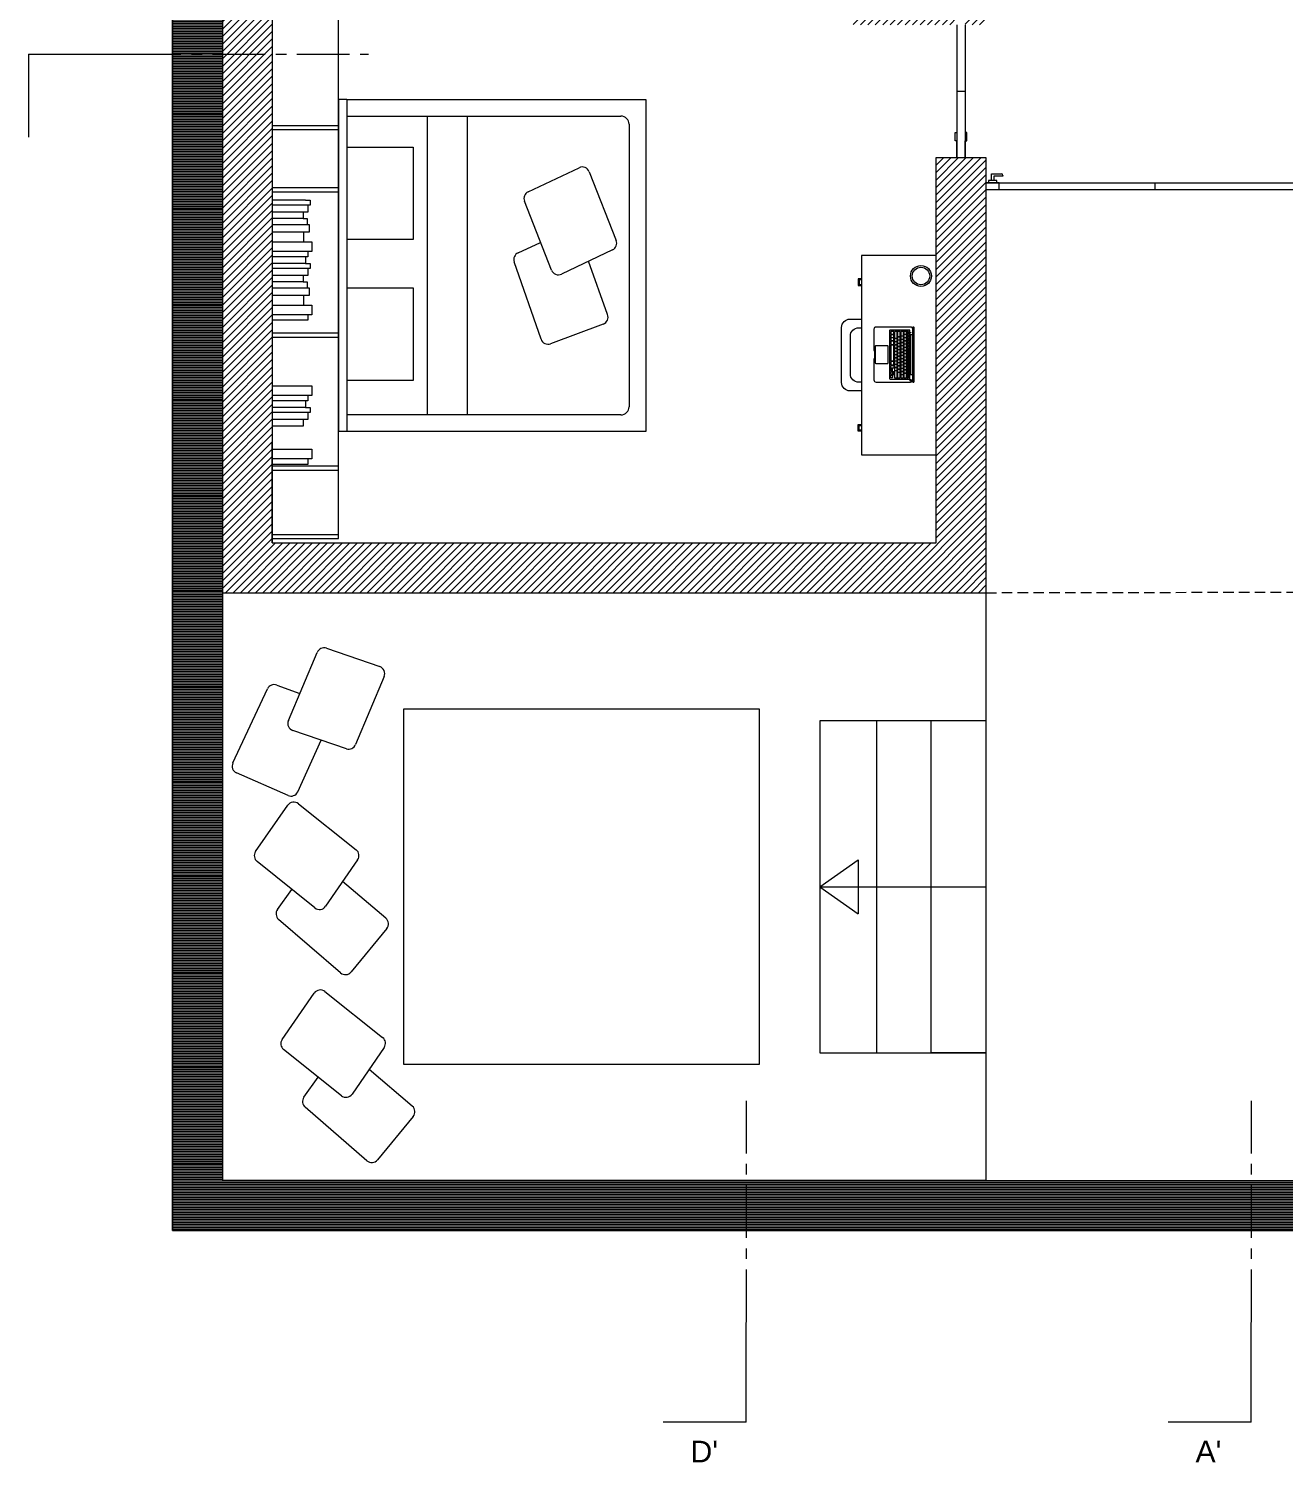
# Model space of a CAD drawing. Header units: millimetres. Extents: x 935 to 13922, y 3203 to 7816.
# Drawn here: x 3458 to 4214, y 5602 to 6465 of the extents above; entities that cross this region are included whole.
import ezdxf

# ---------------------------------------------------------------- set-up
doc = ezdxf.new("R2010")
doc.units = ezdxf.units.MM
doc.linetypes.add('CENTRO', pattern=[50.8, 31.75, -6.35, 6.35, -6.35])
doc.linetypes.add('TRATTEGGIATA2', pattern=[9.525, 6.35, -3.175])
doc.layers.get('0').update_dxf_attribs({"lineweight": 20})
for name, color, linetype, lineweight in [('ALBERO', 94, 'Continuous', 5), ('campiture', 253, 'Continuous', 0), ('finestre', 141, 'Continuous', 13), ('interni', 210, 'Continuous', 13), ('porte', 230, 'Continuous', 13), ('quote', 181, 'Continuous', 0), ('sezioni', 50, 'Continuous', 5), ('vasche', 175, 'Continuous', 13)]:
    doc.layers.add(name, color=color, linetype=linetype, lineweight=lineweight)
doc.layers.add('VEGETAZIONE', color=7, linetype='Continuous', lineweight=5, true_color=0x387000)
doc.styles.get("Standard").update_dxf_attribs({"font": 'arial.ttf', "height": 12})

msp = doc.modelspace()

# ---------------------------------------------------------------- hatches: boundary and pattern name
at = {"layer": 'campiture'}
h = msp.add_hatch(dxfattribs=at)
h.set_pattern_fill('_USER', color=256, pattern_type=0)
h.set_pattern_definition([(0, (0, 0), (0, 1), [])])
h.paths.add_polyline_path([(3574.44, 7025.95), (3574.38, 7026.02), (3574.44, 7026.15), (3574.44, 7313.95), (4274.02, 7313.95), (4274.02, 7343.95), (3544.44, 7343.95), (3544.44, 5741.18), (4984.44, 5741.18), (4984.44, 7343.95), (4404.44, 7343.95), (4404.44, 7313.95), (4954.44, 7313.95), (4954.44, 5771.18), (3574.44, 5771.18)])
h = msp.add_hatch(dxfattribs=at)
h.set_pattern_fill('ANSI31', color=256)
h.set_pattern_definition([(45, (435.8615, -1191.1522), (-2.245064, 2.245064), [])])
h.paths.add_polyline_path([(4034.29, 7018.9), (4034.29, 7036.04), (3724.44, 7036.04), (3724.44, 7006.04), (3728.44, 7006.04), (4004.44, 7006.04), (4004.44, 6842.62), (4004.44, 6836.04), (4034.44, 6836.04), (4034.44, 6863.94), (4096.18, 6863.94), (4096.18, 6893.94), (4034.29, 6893.94)])
h.paths.add_polyline_path([(4274.02, 7036.04), (4244.02, 7036.04), (4244.02, 7007.2), (4274.02, 7007.2)], flags=17)
h.paths.add_polyline_path([(4494.39, 6893.94), (4433.91, 6893.94), (4433.91, 6923.94), (4433.91, 7043.94), (4520.27, 7043.94), (4520.27, 7073.94), (4404.44, 7073.94), (4404.44, 6893.94), (4186.18, 6893.94), (4186.18, 6863.94), (4404.44, 6863.94), (4494.39, 6863.94)])
h.paths.add_polyline_path([(4664.44, 7073.94), (4585.27, 7073.94), (4585.27, 7043.94), (4633.91, 7043.94), (4633.91, 6893.94), (4573.91, 6893.94), (4564.39, 6893.94), (4564.39, 6881.44), (4639.39, 6881.44), (4639.39, 6876.44), (4564.39, 6876.44), (4564.39, 6863.94), (4634.44, 6863.94), (4634.44, 6736.67), (4664.44, 6736.67), (4664.44, 6893.94)])
h.paths.add_polyline_path([(4664.44, 6596.67), (4634.44, 6596.67), (4634.44, 6469.41), (4634.44, 6467.18), (4646.94, 6467.18), (4646.94, 6552.18), (4651.94, 6552.18), (4651.94, 6467.18), (4664.44, 6467.18)])
h.paths.add_polyline_path([(4954.44, 6510.62), (4924.44, 6510.62), (4924.44, 6156.26), (4664.44, 6156.26), (4664.44, 6256.26), (4664.44, 6387.18), (4634.44, 6387.18), (4634.44, 6126.26), (4854.44, 6126.26), (4954.44, 6126.26)])
h.paths.add_polyline_path([(4034.44, 6387.18), (4004.44, 6387.18), (4004.44, 6185.94), (4004.44, 6155.18), (3604.44, 6155.18), (3604.44, 6509.18), (3574.44, 6509.18), (3574.44, 6125.18), (4034.44, 6125.18), (4034.44, 6185.94)])
h.paths.add_polyline_path([(3882.37, 6509.18), (3862.37, 6509.18), (3862.37, 6489.18), (3882.37, 6489.18)])
h.paths.add_polyline_path([(4016.94, 6552.18), (4021.94, 6552.18), (4021.94, 6467.18), (4034.44, 6467.18), (4034.44, 6756.04), (4021.79, 6756.04), (4021.79, 6671.04), (4016.79, 6671.04), (4016.79, 6756.04), (4004.44, 6756.04), (3954.44, 6756.04), (3954.44, 6726.04), (4004.44, 6726.04), (4004.44, 6509.18), (3954.44, 6509.18), (3954.44, 6467.18), (4016.94, 6467.18)])
h.paths.add_polyline_path([(3788.97, 6743.47), (3874.41, 6743.47), (3874.44, 6756.04), (3724.44, 6756.04), (3724.44, 6726.04), (3874.37, 6726.04), (3874.4, 6738.47), (3788.97, 6738.47)])

# ---------------------------------------------------------------- linework, layer by layer
for p, q in [((3544.44, 5741.18), (3544.44, 7343.95)), ((3574.44, 7313.95), (3574.44, 5771.18)), ((3574.44, 6509.18), (3574.44, 6125.18)), ((3574.44, 6509.18), (3574.44, 6125.18)), ((3604.44, 6509.18), (3604.44, 6155.18)), ((4004.44, 6387.18), (4034.44, 6387.18)), ((4042.44, 6371.94), (4034.44, 6371.94)), ((4042.44, 6367.94), (4042.44, 6371.94)), ((4034.44, 6367.94), (4042.44, 6367.94)), ((3604.44, 6155.18), (3604.44, 6163.18)), ((3604.44, 6155.18), (4004.44, 6155.18)), ((3574.44, 6125.18), (4034.44, 6125.18)), ((3574.44, 6125.18), (4034.44, 6125.18)), ((3574.44, 5771.18), (4954.44, 5771.18)), ((4984.44, 5741.18), (3544.44, 5741.18))]:
    msp.add_line(p, q)
for points in [[(4004.44, 6155.18), (4004.44, 6185.94), (4004.44, 6387.18)], [(4034.44, 6387.18), (4034.44, 6185.94), (4034.44, 6125.18)]]:
    msp.add_lwpolyline(points)
at = {"layer": 'ALBERO'}
for p, q in [((3574.44, 5771.18), (4954.44, 5771.18)), ((3544.44, 5741.18), (4984.44, 5741.18))]:
    msp.add_line(p, q, dxfattribs=at)
at = {"layer": 'campiture'}
for p, q in [((3604.44, 6155.18), (3604.44, 6215.18)), ((4004.44, 6155.18), (4004.44, 6175.18))]:
    msp.add_line(p, q, dxfattribs=at)
at = {"layer": 'finestre'}
for p, q in [((4034.44, 6371.94), (4438.44, 6371.94)), ((4136.44, 6367.94), (4136.44, 6371.94)), ((4042.44, 6367.94), (4230.44, 6367.94))]:
    msp.add_line(p, q, dxfattribs=at)
at = {"layer": 'finestre', "linetype": 'TRATTEGGIATA2'}
msp.add_line((4034.44, 6125.18), (4634.44, 6126.26), dxfattribs=at)
at = {"layer": 'interni'}
for p, q in [((3604.44, 6486.55), (3604.44, 6157.8)), ((3644.46, 6157.8), (3644.46, 6486.55)), ((3457.76, 6449.43), (3457.76, 6399.43)), ((3457.76, 6449.43), (3517.76, 6449.43)), ((3644.46, 6422.18), (3644.46, 6222.18)), ((3644.46, 6222.18), (3644.46, 6422.18)), ((3649.46, 6422.18), (3644.46, 6422.18)), ((3649.46, 6422.18), (3829.46, 6422.18)), ((3649.46, 6422.18), (3649.46, 6222.18)), ((3829.46, 6422.18), (3829.46, 6222.18)), ((3604.44, 6406.55), (3644.46, 6406.55)), ((3649.46, 6412.18), (3814.46, 6412.18)), ((3698.06, 6232.18), (3698.06, 6412.18)), ((3722.05, 6232.18), (3722.05, 6412.18)), ((3819.46, 6407.18), (3819.46, 6237.18)), ((3604.44, 6404.05), (3644.46, 6404.05)), ((3649.46, 6393.53), (3689.46, 6393.53)), ((3689.46, 6393.53), (3689.46, 6337.78)), ((3758.68, 6366.62), (3789.4, 6381.08)), ((3795.47, 6378.67), (3811.7, 6337.32)), ((3604.44, 6369.05), (3644.46, 6369.05)), ((3604.44, 6366.55), (3644.46, 6366.55)), ((3624.44, 6361.55), (3604.44, 6361.55)), ((3627.44, 6358.55), (3604.44, 6358.55)), ((3626.03, 6354.39), (3604.44, 6354.39)), ((3623.2, 6354.39), (3623.2, 6350.41)), ((3624.44, 6361.55), (3627.44, 6361.55)), ((3626.03, 6358.55), (3626.03, 6354.39)), ((3627.44, 6361.55), (3627.44, 6358.55)), ((3772.63, 6319.43), (3756.42, 6360.94)), ((3623.2, 6350.41), (3604.44, 6350.41)), ((3625.49, 6346.6), (3604.44, 6346.6)), ((3623.2, 6350.41), (3625.49, 6350.41)), ((3625.49, 6350.41), (3625.49, 6346.6)), ((3626.85, 6346.6), (3625.49, 6346.6)), ((3626.85, 6342.45), (3626.85, 6346.6)), ((3604.44, 6342.45), (3626.85, 6342.45)), ((3604.44, 6336.45), (3623.51, 6336.45)), ((3623.51, 6336.45), (3623.51, 6342.45)), ((3623.51, 6336.45), (3628.44, 6336.45)), ((3628.44, 6336.45), (3628.44, 6330.63)), ((3689.46, 6337.78), (3649.46, 6337.78)), ((3752.64, 6329.88), (3766.17, 6335.97)), ((3628.44, 6330.63), (3604.44, 6330.63)), ((3625.91, 6327.4), (3604.44, 6327.4)), ((3624.44, 6327.4), (3624.44, 6323.4)), ((3625.91, 6330.63), (3625.91, 6327.4)), ((3809.45, 6331.64), (3778.71, 6317.02)), ((3624.44, 6323.4), (3604.44, 6323.4)), ((3627.44, 6320.4), (3604.44, 6320.4)), ((3624.44, 6323.4), (3627.44, 6323.4)), ((3626.03, 6320.4), (3626.03, 6316.25)), ((3627.44, 6323.4), (3627.44, 6320.4)), ((3766.4, 6277.83), (3750.25, 6324.34)), ((3806.52, 6292.65), (3795.02, 6324.78)), ((3626.03, 6316.25), (3604.44, 6316.25)), ((3623.2, 6312.27), (3604.44, 6312.27)), ((3623.2, 6316.25), (3623.2, 6312.27)), ((3623.2, 6312.27), (3625.49, 6312.27)), ((3625.49, 6312.27), (3625.49, 6308.45)), ((3959.44, 6314.13), (3957.44, 6314.13)), ((3957.44, 6314.13), (3957.44, 6310.13)), ((3957.44, 6310.13), (3959.44, 6310.13)), ((3959.44, 6313.49), (3958.08, 6313.49)), ((3958.08, 6313.49), (3958.08, 6310.77)), ((3958.08, 6310.77), (3959.44, 6310.77)), ((3625.49, 6308.45), (3604.44, 6308.45)), ((3604.44, 6304.31), (3626.85, 6304.31)), ((3623.51, 6298.31), (3623.51, 6304.31)), ((3626.85, 6308.45), (3625.49, 6308.45)), ((3626.85, 6304.31), (3626.85, 6308.45)), ((3649.46, 6308.71), (3689.46, 6308.71)), ((3689.46, 6308.71), (3689.46, 6252.95)), ((3604.44, 6298.31), (3623.51, 6298.31)), ((3623.51, 6298.31), (3628.44, 6298.31)), ((3628.44, 6298.31), (3628.44, 6292.48)), ((3628.44, 6292.48), (3604.44, 6292.48)), ((3625.91, 6289.25), (3604.44, 6289.25)), ((3625.91, 6292.48), (3625.91, 6289.25)), ((3803.88, 6286.95), (3772.19, 6275.11)), ((3604.44, 6281.55), (3644.46, 6281.55)), ((3604.44, 6279.05), (3644.46, 6279.05)), ((3978.05, 6258.2), (3978.05, 6256.56)), ((3604.44, 6249.65), (3623.51, 6249.65)), ((3623.51, 6249.65), (3628.44, 6249.65)), ((3628.44, 6249.65), (3628.44, 6243.83)), ((3689.46, 6252.95), (3649.46, 6252.95)), ((3628.44, 6243.83), (3604.44, 6243.83)), ((3625.91, 6243.83), (3625.91, 6240.6)), ((3625.91, 6240.6), (3604.44, 6240.6)), ((3624.44, 6236.6), (3604.44, 6236.6)), ((3627.44, 6233.6), (3604.44, 6233.6)), ((3624.44, 6240.6), (3624.44, 6236.6)), ((3624.44, 6236.6), (3627.44, 6236.6)), ((3626.03, 6233.6), (3626.03, 6229.44)), ((3627.44, 6236.6), (3627.44, 6233.6)), ((3626.03, 6229.44), (3604.44, 6229.44)), ((3623.2, 6225.46), (3604.44, 6225.46)), ((3623.2, 6229.44), (3623.2, 6225.46)), ((3814.46, 6232.18), (3649.46, 6232.18)), ((3957.44, 6222.43), (3957.44, 6226.43)), ((3957.44, 6226.43), (3959.44, 6226.43)), ((3958.08, 6223.07), (3958.08, 6225.8)), ((3958.08, 6225.8), (3959.44, 6225.8)), ((3649.46, 6222.18), (3644.46, 6222.18)), ((3829.46, 6222.18), (3649.46, 6222.18)), ((3959.44, 6222.43), (3957.44, 6222.43)), ((3959.44, 6223.07), (3958.08, 6223.07)), ((3604.44, 6211.5), (3623.51, 6211.5)), ((3623.51, 6211.5), (3628.44, 6211.5)), ((3628.44, 6211.5), (3628.44, 6205.68)), ((3628.44, 6205.68), (3604.44, 6205.68)), ((3625.91, 6202.45), (3604.44, 6202.45)), ((3604.44, 6201.55), (3644.46, 6201.55)), ((3604.44, 6199.05), (3644.46, 6199.05)), ((3625.91, 6205.68), (3625.91, 6202.45)), ((3604.44, 6160.3), (3644.46, 6160.3)), ((3604.44, 6157.8), (3644.46, 6157.8)), ((3889.95, 5625.73), (3889.95, 5685.73)), ((4194.16, 5625.73), (4194.16, 5685.73)), ((3889.95, 5625.73), (3839.95, 5625.73)), ((4194.16, 5625.73), (4144.16, 5625.73))]:
    msp.add_line(p, q, dxfattribs=at)
for points in [[(3959.44, 6328.28), (3959.44, 6208.28), (4004.44, 6208.28), (4004.44, 6328.28)], [(3990.34, 6256.62), (3990.34, 6280.48), (3989.07, 6280.48), (3989.07, 6256.62)]]:
    msp.add_lwpolyline(points, close=True, dxfattribs=at)
for points in [[(3959.44, 6246.67), (3952.5, 6246.67, -0.414214), (3947.5, 6251.67), (3947.5, 6284.89, -0.414214), (3952.5, 6289.89), (3959.44, 6289.89)], [(3959.44, 6251.9), (3957.73, 6251.9, -0.414214), (3952.73, 6256.9), (3952.73, 6279.66, -0.414214), (3957.73, 6284.66), (3959.44, 6284.66)]]:
    msp.add_lwpolyline(points, format="xyb", dxfattribs=at)
for points in [[(3966.91, 6271.07), (3966.97, 6271.07, -0.414214), (3967.24, 6270.8), (3967.24, 6266.28, -0.414214), (3966.97, 6266.01), (3966.91, 6266.01), (3966.91, 6253.3, 0.414214), (3968.26, 6251.95), (3989, 6251.95, 0.414214), (3990.34, 6253.3), (3990.34, 6283.81, 0.414214), (3989, 6285.15), (3968.26, 6285.15, 0.414214), (3966.91, 6283.81)], [(3991.1, 6252.22), (3991.1, 6284.88, 0.414214), (3990.83, 6285.15), (3990.61, 6285.15, 0.414214), (3990.34, 6284.88), (3990.34, 6252.22, 0.414214), (3990.61, 6251.95), (3990.83, 6251.95, 0.414214)], [(3988.59, 6254.21), (3988.59, 6282.88, 0.414214), (3988.19, 6283.29), (3976.77, 6283.29, 0.414214), (3976.36, 6282.88), (3976.36, 6254.21, 0.414214), (3976.77, 6253.8), (3988.19, 6253.8, 0.414214)], [(3978.98, 6280.97), (3978.98, 6282.37, 0.414214), (3978.85, 6282.51), (3977.25, 6282.51, 0.414214), (3977.12, 6282.37), (3977.12, 6280.97, 0.414214), (3977.25, 6280.84), (3978.85, 6280.84, 0.414214)], [(3978.98, 6279), (3978.98, 6280.4, 0.414214), (3978.85, 6280.53), (3977.25, 6280.53, 0.414214), (3977.12, 6280.4), (3977.12, 6279, 0.414214), (3977.25, 6278.86), (3978.85, 6278.86, 0.414214)], [(3978.98, 6277.07), (3978.98, 6278.48, 0.414214), (3978.85, 6278.61), (3977.25, 6278.61, 0.414214), (3977.12, 6278.48), (3977.12, 6277.07, 0.414214), (3977.25, 6276.94), (3978.85, 6276.94, 0.414214)], [(3978.98, 6274.66), (3978.98, 6276.54, 0.414214), (3978.85, 6276.67), (3977.25, 6276.67, 0.414214), (3977.12, 6276.54), (3977.12, 6274.66, 0.414214), (3977.25, 6274.53), (3978.85, 6274.53, 0.414214)], [(3980.9, 6278.55), (3980.9, 6282.37, 0.414214), (3980.76, 6282.51), (3979.42, 6282.51, 0.414214), (3979.29, 6282.37), (3979.29, 6278.55, 0.414214), (3979.42, 6278.41), (3980.76, 6278.41, 0.414214)], [(3980.9, 6276.6), (3980.9, 6278, 0.414214), (3980.76, 6278.13), (3979.42, 6278.13, 0.414214), (3979.29, 6278), (3979.29, 6276.6, 0.414214), (3979.42, 6276.46), (3980.76, 6276.46, 0.414214)], [(3980.9, 6274.65), (3980.9, 6276.05, 0.414214), (3980.76, 6276.18), (3979.42, 6276.18, 0.414214), (3979.29, 6276.05), (3979.29, 6274.65, 0.414214), (3979.42, 6274.52), (3980.76, 6274.52, 0.414214)], [(3982.77, 6279.53), (3982.77, 6282.37, 0.414214), (3982.63, 6282.51), (3981.33, 6282.51, 0.414214), (3981.2, 6282.37), (3981.2, 6279.53, 0.414214), (3981.33, 6279.39), (3982.63, 6279.39, 0.414214)], [(3982.77, 6277.56), (3982.77, 6278.94, 0.414214), (3982.63, 6279.07), (3981.33, 6279.07, 0.414214), (3981.2, 6278.94), (3981.2, 6277.56, 0.414214), (3981.33, 6277.43), (3982.63, 6277.43, 0.414214)], [(3982.77, 6275.63), (3982.77, 6277, 0.414214), (3982.63, 6277.14), (3981.33, 6277.14, 0.414214), (3981.2, 6277), (3981.2, 6275.63, 0.414214), (3981.33, 6275.49), (3982.63, 6275.49, 0.414214)], [(3984.67, 6280), (3984.67, 6282.37, 0.414214), (3984.54, 6282.51), (3983.23, 6282.51, 0.414214), (3983.09, 6282.37), (3983.09, 6280, 0.414214), (3983.23, 6279.86), (3984.54, 6279.86, 0.414214)], [(3984.67, 6278.05), (3984.67, 6279.46, 0.414214), (3984.54, 6279.6), (3983.23, 6279.6, 0.414214), (3983.09, 6279.46), (3983.09, 6278.05, 0.414214), (3983.23, 6277.91), (3984.54, 6277.91, 0.414214)], [(3984.67, 6276.09), (3984.67, 6277.5, 0.414214), (3984.54, 6277.64), (3983.23, 6277.64, 0.414214), (3983.09, 6277.5), (3983.09, 6276.09, 0.414214), (3983.23, 6275.96), (3984.54, 6275.96, 0.414214)], [(3984.67, 6274.15), (3984.67, 6275.56, 0.414214), (3984.54, 6275.69), (3983.23, 6275.69, 0.414214), (3983.09, 6275.56), (3983.09, 6274.15, 0.414214), (3983.23, 6274.01), (3984.54, 6274.01, 0.414214)], [(3986.59, 6280.98), (3986.59, 6282.37, 0.414214), (3986.45, 6282.51), (3985.13, 6282.51, 0.414214), (3985, 6282.37), (3985, 6280.98, 0.414214), (3985.13, 6280.84), (3986.45, 6280.84, 0.414214)], [(3986.59, 6279.03), (3986.59, 6280.43, 0.414214), (3986.45, 6280.56), (3985.13, 6280.56, 0.414214), (3985, 6280.43), (3985, 6279.03, 0.414214), (3985.13, 6278.9), (3986.45, 6278.9, 0.414214)], [(3986.59, 6277.07), (3986.59, 6278.46, 0.414214), (3986.45, 6278.6), (3985.13, 6278.6, 0.414214), (3985, 6278.46), (3985, 6277.07, 0.414214), (3985.13, 6276.93), (3986.45, 6276.93, 0.414214)], [(3986.59, 6275.14), (3986.59, 6276.53, 0.414214), (3986.45, 6276.67), (3985.13, 6276.67, 0.414214), (3985, 6276.53), (3985, 6275.14, 0.414214), (3985.13, 6275), (3986.45, 6275, 0.414214)], [(3987.81, 6280.92), (3987.81, 6282.37, 0.414214), (3987.67, 6282.51), (3986.99, 6282.51, 0.414214), (3986.85, 6282.37), (3986.85, 6280.92, 0.414214), (3986.99, 6280.79), (3987.67, 6280.79, 0.414214)], [(3987.81, 6278.9), (3987.81, 6280.35, 0.414214), (3987.67, 6280.49), (3986.99, 6280.49, 0.414214), (3986.85, 6280.35), (3986.85, 6278.9, 0.414214), (3986.99, 6278.77), (3987.67, 6278.77, 0.414214)], [(3987.81, 6276.87), (3987.81, 6278.32, 0.414214), (3987.67, 6278.46), (3986.99, 6278.46, 0.414214), (3986.85, 6278.32), (3986.85, 6276.87, 0.414214), (3986.99, 6276.73), (3987.67, 6276.73, 0.414214)], [(3987.81, 6274.89), (3987.81, 6276.34, 0.414214), (3987.67, 6276.47), (3986.99, 6276.47, 0.414214), (3986.85, 6276.34), (3986.85, 6274.89, 0.414214), (3986.99, 6274.75), (3987.67, 6274.75, 0.414214)], [(3975.54, 6263.62), (3975.54, 6273.38, 0.414214), (3975.05, 6273.86), (3968.22, 6273.86, 0.414214), (3967.74, 6273.38), (3967.74, 6263.62, 0.414214), (3968.22, 6263.14), (3975.05, 6263.14, 0.414214)], [(3978.98, 6264.92), (3978.98, 6274.1, 0.414214), (3978.85, 6274.23), (3977.25, 6274.23, 0.414214), (3977.12, 6274.1), (3977.12, 6264.92, 0.414214), (3977.25, 6264.79), (3978.85, 6264.79, 0.414214)], [(3980.9, 6272.72), (3980.9, 6274.12, 0.414214), (3980.76, 6274.25), (3979.42, 6274.25, 0.414214), (3979.29, 6274.12), (3979.29, 6272.72, 0.414214), (3979.42, 6272.58), (3980.76, 6272.58, 0.414214)], [(3980.9, 6270.75), (3980.9, 6272.15, 0.414214), (3980.76, 6272.28), (3979.42, 6272.28, 0.414214), (3979.29, 6272.15), (3979.29, 6270.75, 0.414214), (3979.42, 6270.61), (3980.76, 6270.61, 0.414214)], [(3980.9, 6268.82), (3980.9, 6270.22, 0.414214), (3980.76, 6270.36), (3979.42, 6270.36, 0.414214), (3979.29, 6270.22), (3979.29, 6268.82, 0.414214), (3979.42, 6268.69), (3980.76, 6268.69, 0.414214)], [(3980.9, 6266.88), (3980.9, 6268.28, 0.414214), (3980.76, 6268.41), (3979.42, 6268.41, 0.414214), (3979.29, 6268.28), (3979.29, 6266.88, 0.414214), (3979.42, 6266.74), (3980.76, 6266.74, 0.414214)], [(3982.77, 6273.69), (3982.77, 6275.07, 0.414214), (3982.63, 6275.2), (3981.33, 6275.2, 0.414214), (3981.2, 6275.07), (3981.2, 6273.69, 0.414214), (3981.33, 6273.56), (3982.63, 6273.56, 0.414214)], [(3982.77, 6271.75), (3982.77, 6273.13, 0.414214), (3982.63, 6273.27), (3981.33, 6273.27, 0.414214), (3981.2, 6273.13), (3981.2, 6271.75, 0.414214), (3981.33, 6271.62), (3982.63, 6271.62, 0.414214)], [(3982.77, 6269.81), (3982.77, 6271.18, 0.414214), (3982.63, 6271.32), (3981.33, 6271.32, 0.414214), (3981.2, 6271.18), (3981.2, 6269.81, 0.414214), (3981.33, 6269.67), (3982.63, 6269.67, 0.414214)], [(3982.77, 6267.85), (3982.77, 6269.22, 0.414214), (3982.63, 6269.36), (3981.33, 6269.36, 0.414214), (3981.2, 6269.22), (3981.2, 6267.85, 0.414214), (3981.33, 6267.71), (3982.63, 6267.71, 0.414214)], [(3982.77, 6265.92), (3982.77, 6267.3, 0.414214), (3982.63, 6267.43), (3981.33, 6267.43, 0.414214), (3981.2, 6267.3), (3981.2, 6265.92, 0.414214), (3981.33, 6265.79), (3982.63, 6265.79, 0.414214)], [(3984.67, 6272.18), (3984.67, 6273.6, 0.414214), (3984.54, 6273.73), (3983.23, 6273.73, 0.414214), (3983.09, 6273.6), (3983.09, 6272.18, 0.414214), (3983.23, 6272.05), (3984.54, 6272.05, 0.414214)], [(3984.67, 6270.27), (3984.67, 6271.68, 0.414214), (3984.54, 6271.82), (3983.23, 6271.82, 0.414214), (3983.09, 6271.68), (3983.09, 6270.27, 0.414214), (3983.23, 6270.14), (3984.54, 6270.14, 0.414214)], [(3984.67, 6268.34), (3984.67, 6269.75, 0.414214), (3984.54, 6269.88), (3983.23, 6269.88, 0.414214), (3983.09, 6269.75), (3983.09, 6268.34, 0.414214), (3983.23, 6268.2), (3984.54, 6268.2, 0.414214)], [(3984.67, 6266.39), (3984.67, 6267.8, 0.414214), (3984.54, 6267.93), (3983.23, 6267.93, 0.414214), (3983.09, 6267.8), (3983.09, 6266.39, 0.414214), (3983.23, 6266.25), (3984.54, 6266.25, 0.414214)], [(3986.59, 6273.19), (3986.59, 6274.59, 0.414214), (3986.45, 6274.72), (3985.13, 6274.72, 0.414214), (3985, 6274.59), (3985, 6273.19, 0.414214), (3985.13, 6273.06), (3986.45, 6273.06, 0.414214)], [(3986.59, 6271.27), (3986.59, 6272.66, 0.414214), (3986.45, 6272.79), (3985.13, 6272.79, 0.414214), (3985, 6272.66), (3985, 6271.27, 0.414214), (3985.13, 6271.13), (3986.45, 6271.13, 0.414214)], [(3986.59, 6269.29), (3986.59, 6270.68, 0.414214), (3986.45, 6270.82), (3985.13, 6270.82, 0.414214), (3985, 6270.68), (3985, 6269.29, 0.414214), (3985.13, 6269.16), (3986.45, 6269.16, 0.414214)], [(3986.59, 6267.37), (3986.59, 6268.77, 0.414214), (3986.45, 6268.9), (3985.13, 6268.9, 0.414214), (3985, 6268.77), (3985, 6267.37, 0.414214), (3985.13, 6267.24), (3986.45, 6267.24, 0.414214)], [(3986.59, 6265.44), (3986.59, 6266.83, 0.414214), (3986.45, 6266.97), (3985.13, 6266.97, 0.414214), (3985, 6266.83), (3985, 6265.44, 0.414214), (3985.13, 6265.3), (3986.45, 6265.3, 0.414214)], [(3987.81, 6272.87), (3987.81, 6274.32, 0.414214), (3987.67, 6274.45), (3986.99, 6274.45, 0.414214), (3986.85, 6274.32), (3986.85, 6272.87, 0.414214), (3986.99, 6272.73), (3987.67, 6272.73, 0.414214)], [(3987.81, 6270.83), (3987.81, 6272.28, 0.414214), (3987.67, 6272.42), (3986.99, 6272.42, 0.414214), (3986.85, 6272.28), (3986.85, 6270.83, 0.414214), (3986.99, 6270.7), (3987.67, 6270.7, 0.414214)], [(3987.81, 6268.82), (3987.81, 6270.27, 0.414214), (3987.67, 6270.41), (3986.99, 6270.41, 0.414214), (3986.85, 6270.27), (3986.85, 6268.82, 0.414214), (3986.99, 6268.69), (3987.67, 6268.69, 0.414214)], [(3987.81, 6266.81), (3987.81, 6268.26, 0.414214), (3987.67, 6268.4), (3986.99, 6268.4, 0.414214), (3986.85, 6268.26), (3986.85, 6266.81, 0.414214), (3986.99, 6266.68), (3987.67, 6266.68, 0.414214)], [(3978.98, 6262.5), (3978.98, 6264.35, 0.414214), (3978.85, 6264.48), (3977.25, 6264.48, 0.414214), (3977.12, 6264.35), (3977.12, 6262.5, 0.414214), (3977.25, 6262.37), (3978.85, 6262.37, 0.414214)], [(3978.98, 6261.93), (3978.98, 6260.56, -0.414214), (3978.85, 6260.43), (3977.25, 6260.43, -0.414214), (3977.12, 6260.56), (3977.12, 6261.93, -0.414214), (3977.25, 6262.06), (3978.85, 6262.06, -0.414214)], [(3978.05, 6258.64), (3978.05, 6259.98, 0.414214), (3977.91, 6260.12), (3977.25, 6260.12, 0.414214), (3977.12, 6259.98), (3977.12, 6258.64, 0.414214), (3977.25, 6258.51), (3977.91, 6258.51, 0.414214)], [(3978.98, 6256.69), (3978.98, 6258.06, 0.414214), (3978.85, 6258.2), (3977.25, 6258.2, 0.414214), (3977.12, 6258.06), (3977.12, 6256.69, 0.414214), (3977.25, 6256.56), (3978.85, 6256.56, 0.414214)], [(3980.9, 6264.93), (3980.9, 6266.33, 0.414214), (3980.76, 6266.47), (3979.42, 6266.47, 0.414214), (3979.29, 6266.33), (3979.29, 6264.93, 0.414214), (3979.42, 6264.8), (3980.76, 6264.8, 0.414214)], [(3980.9, 6262.99), (3980.9, 6264.39, 0.414214), (3980.76, 6264.53), (3979.42, 6264.53, 0.414214), (3979.29, 6264.39), (3979.29, 6262.99, 0.414214), (3979.42, 6262.86), (3980.76, 6262.86, 0.414214)], [(3980.9, 6261.02), (3980.9, 6262.42, 0.414214), (3980.76, 6262.56), (3979.42, 6262.56, 0.414214), (3979.29, 6262.42), (3979.29, 6261.02, 0.414214), (3979.42, 6260.89), (3980.76, 6260.89, 0.414214)], [(3980.9, 6259.1), (3980.9, 6260.5, 0.414214), (3980.76, 6260.64), (3979.42, 6260.64, 0.414214), (3979.29, 6260.5), (3979.29, 6259.1, 0.414214), (3979.42, 6258.97), (3980.76, 6258.97, 0.414214)], [(3980.9, 6254.72), (3980.9, 6258.55, 0.414214), (3980.76, 6258.69), (3979.42, 6258.69, 0.414214), (3979.29, 6258.55), (3979.29, 6254.72, 0.414214), (3979.42, 6254.59), (3980.76, 6254.59, 0.414214)], [(3982.77, 6263.96), (3982.77, 6265.34, 0.414214), (3982.63, 6265.47), (3981.33, 6265.47, 0.414214), (3981.2, 6265.34), (3981.2, 6263.96, 0.414214), (3981.33, 6263.83), (3982.63, 6263.83, 0.414214)], [(3982.77, 6262.05), (3982.77, 6263.43, 0.414214), (3982.63, 6263.56), (3981.33, 6263.56, 0.414214), (3981.2, 6263.43), (3981.2, 6262.05, 0.414214), (3981.33, 6261.92), (3982.63, 6261.92, 0.414214)], [(3982.77, 6260.08), (3982.77, 6261.45, 0.414214), (3982.63, 6261.59), (3981.33, 6261.59, 0.414214), (3981.2, 6261.45), (3981.2, 6260.08, 0.414214), (3981.33, 6259.94), (3982.63, 6259.94, 0.414214)], [(3982.77, 6258.14), (3982.77, 6259.52, 0.414214), (3982.63, 6259.65), (3981.33, 6259.65, 0.414214), (3981.2, 6259.52), (3981.2, 6258.14, 0.414214), (3981.33, 6258.01), (3982.63, 6258.01, 0.414214)], [(3984.67, 6264.46), (3984.67, 6265.87, 0.414214), (3984.54, 6266.01), (3983.23, 6266.01, 0.414214), (3983.09, 6265.87), (3983.09, 6264.46, 0.414214), (3983.23, 6264.33), (3984.54, 6264.33, 0.414214)], [(3984.67, 6262.5), (3984.67, 6263.91, 0.414214), (3984.54, 6264.05), (3983.23, 6264.05, 0.414214), (3983.09, 6263.91), (3983.09, 6262.5, 0.414214), (3983.23, 6262.36), (3984.54, 6262.36, 0.414214)], [(3984.67, 6260.56), (3984.67, 6261.98, 0.414214), (3984.54, 6262.11), (3983.23, 6262.11, 0.414214), (3983.09, 6261.98), (3983.09, 6260.56, 0.414214), (3983.23, 6260.43), (3984.54, 6260.43, 0.414214)], [(3984.67, 6258.61), (3984.67, 6260.02, 0.414214), (3984.54, 6260.16), (3983.23, 6260.16, 0.414214), (3983.09, 6260.02), (3983.09, 6258.61, 0.414214), (3983.23, 6258.48), (3984.54, 6258.48, 0.414214)], [(3984.67, 6256.64), (3984.67, 6258.05, 0.414214), (3984.54, 6258.18), (3983.23, 6258.18, 0.414214), (3983.09, 6258.05), (3983.09, 6256.64, 0.414214), (3983.23, 6256.5), (3984.54, 6256.5, 0.414214)], [(3986.59, 6263.48), (3986.59, 6264.88, 0.414214), (3986.45, 6265.01), (3985.13, 6265.01, 0.414214), (3985, 6264.88), (3985, 6263.48, 0.414214), (3985.13, 6263.35), (3986.45, 6263.35, 0.414214)], [(3986.59, 6261.54), (3986.59, 6262.94, 0.414214), (3986.45, 6263.07), (3985.13, 6263.07, 0.414214), (3985, 6262.94), (3985, 6261.54, 0.414214), (3985.13, 6261.41), (3986.45, 6261.41, 0.414214)], [(3986.59, 6259.61), (3986.59, 6261, 0.414214), (3986.45, 6261.14), (3985.13, 6261.14, 0.414214), (3985, 6261), (3985, 6259.61, 0.414214), (3985.13, 6259.47), (3986.45, 6259.47, 0.414214)], [(3986.59, 6257.64), (3986.59, 6259.03, 0.414214), (3986.45, 6259.17), (3985.13, 6259.17, 0.414214), (3985, 6259.03), (3985, 6257.64, 0.414214), (3985.13, 6257.51), (3986.45, 6257.51, 0.414214)], [(3987.81, 6264.81), (3987.81, 6266.26, 0.414214), (3987.67, 6266.4), (3986.99, 6266.4, 0.414214), (3986.85, 6266.26), (3986.85, 6264.81, 0.414214), (3986.99, 6264.67), (3987.67, 6264.67, 0.414214)], [(3987.81, 6262.8), (3987.81, 6264.25, 0.414214), (3987.67, 6264.38), (3986.99, 6264.38, 0.414214), (3986.85, 6264.25), (3986.85, 6262.8, 0.414214), (3986.99, 6262.66), (3987.67, 6262.66, 0.414214)], [(3987.81, 6260.8), (3987.81, 6262.25, 0.414214), (3987.67, 6262.38), (3986.99, 6262.38, 0.414214), (3986.85, 6262.25), (3986.85, 6260.8, 0.414214), (3986.99, 6260.66), (3987.67, 6260.66, 0.414214)], [(3987.81, 6258.75), (3987.81, 6260.21, 0.414214), (3987.67, 6260.34), (3986.99, 6260.34, 0.414214), (3986.85, 6260.21), (3986.85, 6258.75, 0.414214), (3986.99, 6258.62), (3987.67, 6258.62, 0.414214)], [(3987.81, 6256.78), (3987.81, 6258.23, 0.414214), (3987.67, 6258.36), (3986.99, 6258.36, 0.414214), (3986.85, 6258.23), (3986.85, 6256.78, 0.414214), (3986.99, 6256.64), (3987.67, 6256.64, 0.414214)], [(3978.05, 6256.11), (3978.05, 6254.72, -0.414214), (3977.91, 6254.59), (3977.25, 6254.59, -0.414214), (3977.12, 6254.72), (3977.12, 6256.11, -0.414214), (3977.25, 6256.25), (3977.91, 6256.25, -0.414214)], [(3982.77, 6254.72), (3982.77, 6257.57, 0.414214), (3982.63, 6257.71), (3981.33, 6257.71, 0.414214), (3981.2, 6257.57), (3981.2, 6254.72, 0.414214), (3981.33, 6254.59), (3982.63, 6254.59, 0.414214)], [(3984.67, 6254.72), (3984.67, 6256.13, 0.414214), (3984.54, 6256.27), (3983.23, 6256.27, 0.414214), (3983.09, 6256.13), (3983.09, 6254.72, 0.414214), (3983.23, 6254.59), (3984.54, 6254.59, 0.414214)], [(3986.59, 6254.72), (3986.59, 6257.1, 0.414214), (3986.45, 6257.23), (3985.13, 6257.23, 0.414214), (3985, 6257.1), (3985, 6254.72, 0.414214), (3985.13, 6254.59), (3986.45, 6254.59, 0.414214)], [(3987.81, 6254.72), (3987.81, 6256.18, 0.414214), (3987.67, 6256.31), (3986.99, 6256.31, 0.414214), (3986.85, 6256.18), (3986.85, 6254.72, 0.414214), (3986.99, 6254.59), (3987.67, 6254.59, 0.414214)], [(3989.25, 6253.07, 0.075623), (3989.25, 6253.13), (3989.07, 6253.13), (3989.07, 6253.07)]]:
    msp.add_lwpolyline(points, format="xyb", close=True, dxfattribs=at)
for centre, radius in [((3995.27, 6315.87), 6.3), ((3995.27, 6315.87), 5.26), ((3989.09, 6281.67), 0.0948), ((3989.07, 6253.1), 0.485), ((3989.07, 6253.1), 0.179)]:
    msp.add_circle(centre, radius, dxfattribs=at)
for centre, radius, start, end in [((3814.46, 6407.18), 5, 0, 90), ((3791.31, 6377.03), 4.47, 21.42654, 115.20949), ((3760.58, 6362.57), 4.47, 115.20949, 201.32677), ((3807.53, 6335.68), 4.47, 295.43919, 21.42654), ((3754.47, 6325.81), 4.47, 114.21839, 199.14665), ((3776.79, 6321.06), 4.47, 201.32677, 295.43919), ((3802.31, 6291.14), 4.47, 290.48907, 19.70403), ((3770.62, 6279.3), 4.47, 199.14665, 290.48907), ((3814.46, 6237.18), 5, 270, 0)]:
    msp.add_arc(centre, radius, start, end, dxfattribs=at)
at = {"layer": 'porte'}
for p, q in [((4016.94, 6467.18), (4016.94, 6387.18)), ((4021.94, 6467.18), (4021.94, 6387.18)), ((4016.94, 6427.18), (4021.94, 6427.18)), ((4015.94, 6397.18), (4015.94, 6402.18)), ((4015.94, 6402.18), (4016.94, 6402.18)), ((4016.94, 6397.18), (4015.94, 6397.18)), ((4016.94, 6387.18), (4016.94, 6397.18)), ((4022.94, 6402.18), (4021.94, 6402.18)), ((4021.94, 6387.18), (4021.94, 6397.18)), ((4021.94, 6397.18), (4022.94, 6397.18)), ((4022.94, 6397.18), (4022.94, 6402.18)), ((4037.69, 6373.42), (4037.69, 6377.42)), ((4037.69, 6377.42), (4043.69, 6377.42)), ((4044.69, 6375.92), (4039.19, 6375.92)), ((4039.19, 6375.92), (4039.19, 6373.42)), ((4044.69, 6376.42), (4044.69, 6375.92))]:
    msp.add_line(p, q, dxfattribs=at)
msp.add_lwpolyline([(4035.89, 6371.94), (4040.99, 6371.94), (4040.99, 6373.42), (4035.89, 6373.42)], close=True, dxfattribs=at)
msp.add_arc((4043.69, 6376.42), 1, 0, 90, dxfattribs=at)
at = {"layer": 'quote'}
for p, q in [((3934.44, 5948.08), (3957.44, 5964.38)), ((3957.44, 5964.38), (3957.44, 5931.77)), ((3934.44, 5948.08), (4034.44, 5948.08)), ((3934.44, 5948.08), (3957.44, 5931.77))]:
    msp.add_line(p, q, dxfattribs=at)
at = {"layer": 'sezioni', "linetype": 'CENTRO'}
for p, q in [((3517.76, 6449.43), (3662.48, 6449.43)), ((3889.95, 5819.31), (3889.95, 5685.73)), ((4194.16, 5819.31), (4194.16, 5685.73))]:
    msp.add_line(p, q, dxfattribs=at)
at = {"layer": 'vasche'}
for p, q in [((3574.44, 6125.18), (4034.44, 6125.18)), ((3574.44, 6125.18), (3574.44, 5771.18)), ((4034.44, 6125.18), (4034.44, 6048.08)), ((3614.23, 6048.15), (3631.55, 6089.21)), ((3637.13, 6091.7), (3669.24, 6080.66)), ((3607.19, 6069.58), (3621.13, 6064.51)), ((3671.9, 6074.7), (3654.71, 6033.74)), ((3580.76, 6022.67), (3601.61, 6067.27)), ((3683.84, 6055.18), (3897.84, 6055.18)), ((3683.84, 5841.18), (3683.84, 6055.18)), ((3897.84, 6055.18), (3897.84, 5841.18)), ((4034.44, 6048.08), (3934.44, 6048.08)), ((3934.44, 6048.08), (3934.44, 5848.08)), ((4001.44, 6047.97), (3968.44, 6047.97)), ((3968.44, 6047.97), (3968.44, 5848.06)), ((4001.44, 5848.08), (4001.44, 6047.97)), ((4034.44, 6048.08), (4034.44, 5848.08)), ((3649.15, 6031.23), (3616.91, 6042.18)), ((3619.86, 6005.32), (3634.01, 6036.38)), ((3613.99, 6003.08), (3583.02, 6016.68)), ((3594.49, 5969.3), (3613.86, 5997.19)), ((3620.32, 5998.13), (3655.05, 5970.45)), ((3630.17, 5935.42), (3595.37, 5963.26)), ((3655.95, 5964.41), (3636.65, 5936.37)), ((3672.92, 5929.18), (3646.88, 5951.24)), ((3607.64, 5934.47), (3616.31, 5946.51)), ((3645.59, 5896.28), (3608.34, 5928.47)), ((3673.48, 5922.92), (3651.96, 5896.82)), ((3610.44, 5856.2), (3629.81, 5884.09)), ((3636.27, 5885.03), (3671, 5857.35)), ((3646.12, 5822.32), (3611.32, 5850.16)), ((3671.9, 5851.31), (3652.59, 5823.27)), ((3934.44, 5848.08), (4034.44, 5848.08)), ((4034.44, 5848.08), (4001.44, 5848.08)), ((4034.44, 5848.08), (4034.44, 5771.18)), ((3688.87, 5816.08), (3662.83, 5838.14)), ((3897.84, 5841.18), (3683.84, 5841.18)), ((3623.58, 5821.37), (3632.25, 5833.41)), ((3661.53, 5783.18), (3624.29, 5815.37)), ((3689.43, 5809.82), (3667.91, 5783.72)), ((4034.44, 5771.18), (3574.44, 5771.18))]:
    msp.add_line(p, q, dxfattribs=at)
for centre, start, end in [((3635.67, 6087.48), 71.01101, 157.12829), ((3667.78, 6076.43), 337.22805, 71.01101), ((3605.66, 6065.38), 70.0199, 154.94817), ((3618.35, 6046.42), 157.12829, 251.24071), ((3650.59, 6035.47), 251.24071, 337.22805), ((3584.81, 6020.78), 154.94817, 246.29059), ((3615.79, 6007.17), 246.29059, 335.50554), ((3617.53, 5994.64), 51.44126, 145.22422), ((3598.16, 5966.75), 145.22422, 231.3415), ((3652.27, 5966.95), 325.45392, 51.44126), ((3611.26, 5931.86), 144.23311, 229.16138), ((3632.96, 5938.91), 231.3415, 325.45392), ((3670.03, 5925.77), 320.5038, 49.71875), ((3648.51, 5899.66), 229.16138, 320.5038), ((3633.48, 5881.54), 51.44126, 145.22422), ((3614.11, 5853.65), 145.22422, 231.3415), ((3668.21, 5853.85), 325.45392, 51.44126), ((3627.21, 5818.76), 144.23311, 229.16138), ((3648.91, 5825.81), 231.3415, 325.45392), ((3685.98, 5812.67), 320.5038, 49.71875), ((3664.46, 5786.56), 229.16138, 320.5038)]:
    msp.add_arc(centre, 4.47, start, end, dxfattribs=at)
at = {"layer": 'VEGETAZIONE'}
for p, q in [((3544.44, 7343.95), (3544.44, 5741.18)), ((3574.44, 7313.95), (3574.44, 5771.18))]:
    msp.add_line(p, q, dxfattribs=at)

# ---------------------------------------------------------------- texts
at = {"layer": 'interni', "char_height": 13, "attachment_point": 1}
for s, insert in [("D'", (3856.45, 5614.58)), ("A'", (4160.67, 5614.58))]:
    msp.add_mtext_dynamic_manual_height_columns(s, width=8.5067, gutter_width=12.5, heights=[0], dxfattribs=dict(at, insert=insert))

doc.saveas('drawing.dxf')
